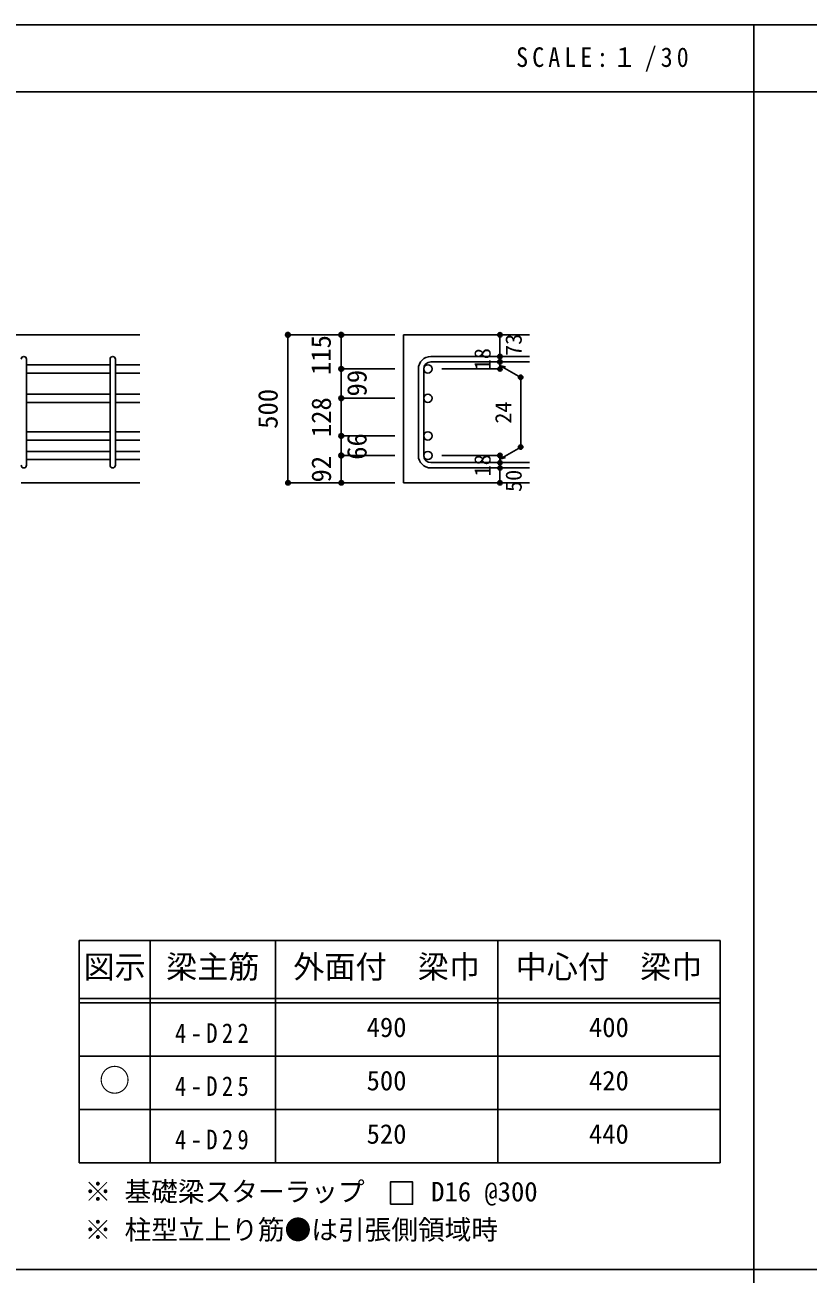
# Model space of a CAD drawing. Units: millimetres at full size, sheet at 1:30, with parts at other scales. Extents: x -5973 to 5954, y -4195 to 4201.
# Drawn here: x -3583 to -942, y -15 to 4201 of the extents above; entities that cross this region are included whole.
import ezdxf
from ezdxf.enums import TextEntityAlignment as Align

# ---------------------------------------------------------------- set-up
doc = ezdxf.new("R2010")
doc.units = ezdxf.units.MM
doc.header["$LTSCALE"] = 30
doc.header["$PDMODE"] = 32
doc.header["$PDSIZE"] = 15
for name, color, linetype in [('0-1_躯体線', 2, 'Continuous'), ('0-5_基礎梁筋', 7, 'Continuous'), ('0-6_スタラップ筋', 7, 'Continuous'), ('0-D_寸法', 4, 'Continuous'), ('6-7_文字', 7, 'Continuous'), ('6-E_枠', 7, 'Continuous'), ('F-0_枠', 6, 'Continuous')]:
    doc.layers.add(name, color=color, linetype=linetype)
doc.styles.add('ＭＳ ゴシック', font='')
doc.styles.get('ＭＳ ゴシック').set_extended_font_data('MS Gothic')

msp = doc.modelspace()

# ---------------------------------------------------------------- linework, layer by layer
at = {"layer": '0-1_躯体線'}
for p, q in [((-3195.8, 3156.03), (-4995.8, 3156.03)), ((-1880.8, 3156.03), (-2305.8, 3156.03)), ((-2305.8, 3156.03), (-2305.8, 2657.03)), ((-3595.8, 2657.03), (-3195.8, 2657.03)), ((-1880.8, 2657.03), (-2305.8, 2657.03))]:
    msp.add_line(p, q, dxfattribs=at)
at = {"layer": '0-5_基礎梁筋'}
for p, q in [((-3577.8, 3055.1), (-3295.8, 3055.1)), ((-3277.8, 3055.1), (-3195.8, 3055.1)), ((-3577.8, 3027.1), (-3295.8, 3027.1)), ((-3277.8, 3027.1), (-3195.8, 3027.1)), ((-3577.8, 2956.03), (-3295.8, 2956.03)), ((-3277.8, 2956.03), (-3195.8, 2956.03)), ((-3577.8, 2928.03), (-3295.8, 2928.03)), ((-3277.8, 2928.03), (-3195.8, 2928.03)), ((-3577.8, 2829.03), (-3295.8, 2829.03)), ((-3277.8, 2829.03), (-3195.8, 2829.03)), ((-3577.8, 2801.03), (-3295.8, 2801.03)), ((-3277.8, 2801.03), (-3195.8, 2801.03)), ((-3577.8, 2763.03), (-3295.8, 2763.03)), ((-3277.8, 2763.03), (-3195.8, 2763.03)), ((-3577.8, 2735.03), (-3295.8, 2735.03)), ((-3277.8, 2735.03), (-3195.8, 2735.03))]:
    msp.add_line(p, q, dxfattribs=at)
at = {"layer": '0-5_基礎梁筋', "color": 3}
for centre in [(-2223.8, 3041.1), (-2223.8, 2942.03), (-2223.8, 2815.03), (-2223.8, 2749.03)]:
    msp.add_circle(centre, 14, dxfattribs=at)
at = {"layer": '0-6_スタラップ筋'}
for p, q in [((-2213.8, 3083.1), (-1880.8, 3083.1)), ((-3577.8, 3074.1), (-3577.8, 2716.03)), ((-3295.8, 2716.03), (-3295.8, 3074.1)), ((-3277.8, 3074.1), (-3277.8, 2716.03)), ((-2255.8, 3041.1), (-2255.8, 2749.03)), ((-2237.8, 3041.1), (-2237.8, 2749.03)), ((-2213.8, 3065.1), (-1880.8, 3065.1)), ((-2213.8, 2725.03), (-1880.8, 2725.03)), ((-2213.8, 2707.03), (-1880.8, 2707.03))]:
    msp.add_line(p, q, dxfattribs=at)
for centre, radius, start, end in [((-3586.8, 3074.1), 9, 0, 180), ((-3286.8, 3074.1), 9, 0, 180), ((-2213.8, 3041.1), 42, 90, 180), ((-2213.8, 3041.1), 24, 90, 180), ((-2213.8, 2749.03), 42, 180, 270), ((-2213.8, 2749.03), 24, 180, 270), ((-3586.8, 2716.03), 9, 180, 0), ((-3286.8, 2716.03), 9, 180, 0)]:
    msp.add_arc(centre, radius, start, end, dxfattribs=at)
at = {"layer": '0-D_寸法'}
for p, q in [((-2695.8, 3156.03), (-2515.8, 3156.03)), ((-2695.8, 3156.03), (-2515.8, 3156.03)), ((-2695.8, 3156.03), (-2695.8, 2657.03)), ((-2515.8, 3156.03), (-2335.8, 3156.03)), ((-2515.8, 3156.03), (-2335.8, 3156.03)), ((-1980.8, 3083.1), (-1980.8, 3156.03)), ((-1980.8, 3156.03), (-1980.8, 3083.1)), ((-1980.8, 3065.1), (-1980.8, 3083.1)), ((-2515.8, 3041.1), (-2335.8, 3041.1)), ((-2515.8, 3041.1), (-2335.8, 3041.1)), ((-1980.8, 3041.1), (-2176.89, 3041.1)), ((-1980.8, 3065.1), (-1980.8, 3041.1)), ((-1980.8, 3053.1), (-1910.74, 3012.65)), ((-1980.8, 3053.1), (-1961.48, 3047.93)), ((-1910.74, 3012.65), (-1910.74, 2777.48)), ((-2515.8, 2944.53), (-2515.8, 2815.03)), ((-2515.8, 2942.03), (-2335.8, 2942.03)), ((-2515.8, 2942.03), (-2335.8, 2942.03)), ((-2515.8, 2815.03), (-2335.8, 2815.03)), ((-2515.8, 2815.03), (-2335.8, 2815.03)), ((-2515.8, 2815.03), (-2515.8, 2749.03)), ((-2515.8, 2749.03), (-2335.8, 2749.03)), ((-2515.8, 2749.03), (-2515.8, 2657.03)), ((-1980.8, 2749.03), (-2176.89, 2749.03)), ((-1980.8, 2737.03), (-1910.74, 2777.48)), ((-1980.8, 2725.03), (-1980.8, 2749.03)), ((-1980.8, 2737.03), (-1961.48, 2742.21)), ((-1980.8, 2707.03), (-1980.8, 2725.03)), ((-1980.8, 2657.03), (-1980.8, 2707.03)), ((-2695.8, 2657.03), (-2515.8, 2657.03)), ((-2515.8, 2657.03), (-2335.8, 2657.03))]:
    msp.add_line(p, q, dxfattribs=at)
msp.add_lwpolyline([(-2515.8, 3156.03), (-2515.8, 3041.1), (-2515.8, 2944.53)], dxfattribs=at)
for centre, radius in [((-2695.8, 3156.03), 8), ((-2695.8, 3156.03), 7.2), ((-2695.8, 3156.03), 6.4), ((-2515.8, 3156.03), 8), ((-2515.8, 3156.03), 7.2), ((-2515.8, 3156.03), 6.4), ((-2695.8, 3156.03), 5.6), ((-2695.8, 3156.03), 4.8), ((-2695.8, 3156.03), 4), ((-2695.8, 3156.03), 3.2), ((-2695.8, 3156.03), 2.4), ((-2695.8, 3156.03), 1.6), ((-2695.8, 3156.03), 0.8), ((-2515.8, 3156.03), 5.6), ((-2515.8, 3156.03), 4.8), ((-2515.8, 3156.03), 4), ((-2515.8, 3156.03), 3.2), ((-2515.8, 3156.03), 2.4), ((-2515.8, 3156.03), 1.6), ((-2515.8, 3156.03), 0.8), ((-1980.8, 3156.03), 4), ((-1980.8, 3156.03), 3.6), ((-1980.8, 3156.03), 3.2), ((-1980.8, 3156.03), 2.8), ((-1980.8, 3156.03), 2.4), ((-1980.8, 3156.03), 2), ((-1980.8, 3156.03), 1.6), ((-1980.8, 3156.03), 1.2), ((-1980.8, 3156.03), 0.8), ((-1980.8, 3156.03), 0.4), ((-1980.8, 3083.1), 4), ((-1980.8, 3083.1), 3.6), ((-1980.8, 3083.1), 3.2), ((-1980.8, 3083.1), 2.8), ((-1980.8, 3083.1), 2.4), ((-1980.8, 3083.1), 2), ((-1980.8, 3083.1), 1.6), ((-1980.8, 3083.1), 1.2), ((-1980.8, 3083.1), 0.8), ((-1980.8, 3083.1), 0.4), ((-2515.8, 3041.1), 8), ((-2515.8, 3041.1), 7.2), ((-2515.8, 3041.1), 6.4), ((-2515.8, 3041.1), 5.6), ((-2515.8, 3041.1), 4.8), ((-2515.8, 3041.1), 4), ((-2515.8, 3041.1), 3.2), ((-2515.8, 3041.1), 2.4), ((-2515.8, 3041.1), 1.6), ((-2515.8, 3041.1), 0.8), ((-1980.8, 3065.1), 4), ((-1980.8, 3041.1), 4), ((-1980.8, 3065.1), 3.6), ((-1980.8, 3041.1), 3.6), ((-1980.8, 3065.1), 3.2), ((-1980.8, 3041.1), 3.2), ((-1980.8, 3065.1), 2.8), ((-1980.8, 3041.1), 2.8), ((-1980.8, 3065.1), 2.4), ((-1980.8, 3041.1), 2.4), ((-1980.8, 3065.1), 2), ((-1980.8, 3041.1), 2), ((-1980.8, 3065.1), 1.6), ((-1980.8, 3041.1), 1.6), ((-1980.8, 3065.1), 1.2), ((-1980.8, 3041.1), 1.2), ((-1980.8, 3065.1), 0.8), ((-1980.8, 3041.1), 0.8), ((-1980.8, 3065.1), 0.4), ((-1980.8, 3041.1), 0.4), ((-1910.74, 3012.65), 4), ((-1910.74, 3012.65), 3.6), ((-1910.74, 3012.65), 3.2), ((-1910.74, 3012.65), 2.8), ((-1910.74, 3012.65), 2.4), ((-1910.74, 3012.65), 2), ((-1910.74, 3012.65), 1.6), ((-1910.74, 3012.65), 1.2), ((-1910.74, 3012.65), 0.8), ((-1910.74, 3012.65), 0.4), ((-2515.8, 2942.03), 8), ((-2515.8, 2942.03), 7.2), ((-2515.8, 2942.03), 6.4), ((-2515.8, 2942.03), 5.6), ((-2515.8, 2942.03), 4.8), ((-2515.8, 2942.03), 4), ((-2515.8, 2942.03), 3.2), ((-2515.8, 2942.03), 2.4), ((-2515.8, 2942.03), 1.6), ((-2515.8, 2942.03), 0.8), ((-2515.8, 2815.03), 8), ((-2515.8, 2815.03), 7.2), ((-2515.8, 2815.03), 6.4), ((-2515.8, 2815.03), 5.6), ((-2515.8, 2815.03), 4.8), ((-2515.8, 2815.03), 4), ((-2515.8, 2815.03), 3.2), ((-2515.8, 2815.03), 2.4), ((-2515.8, 2815.03), 1.6), ((-2515.8, 2815.03), 0.8), ((-2515.8, 2749.03), 8), ((-2515.8, 2749.03), 7.2), ((-2515.8, 2749.03), 6.4), ((-2515.8, 2749.03), 5.6), ((-2515.8, 2749.03), 4.8), ((-2515.8, 2749.03), 4), ((-2515.8, 2749.03), 3.2), ((-2515.8, 2749.03), 2.4), ((-2515.8, 2749.03), 1.6), ((-2515.8, 2749.03), 0.8), ((-1980.8, 2749.03), 4), ((-1980.8, 2749.03), 3.6), ((-1980.8, 2749.03), 3.2), ((-1980.8, 2749.03), 2.8), ((-1980.8, 2749.03), 2.4), ((-1980.8, 2749.03), 2), ((-1980.8, 2749.03), 1.6), ((-1980.8, 2749.03), 1.2), ((-1980.8, 2749.03), 0.8), ((-1980.8, 2749.03), 0.4), ((-1910.74, 2777.48), 4), ((-1910.74, 2777.48), 3.6), ((-1910.74, 2777.48), 3.2), ((-1910.74, 2777.48), 2.8), ((-1910.74, 2777.48), 2.4), ((-1910.74, 2777.48), 2), ((-1910.74, 2777.48), 1.6), ((-1910.74, 2777.48), 1.2), ((-1910.74, 2777.48), 0.8), ((-1910.74, 2777.48), 0.4), ((-1980.8, 2725.03), 4), ((-1980.8, 2707.03), 4), ((-1980.8, 2725.03), 3.6), ((-1980.8, 2707.03), 3.6), ((-1980.8, 2725.03), 3.2), ((-1980.8, 2707.03), 3.2), ((-1980.8, 2725.03), 2.8), ((-1980.8, 2707.03), 2.8), ((-1980.8, 2725.03), 2.4), ((-1980.8, 2707.03), 2.4), ((-1980.8, 2725.03), 2), ((-1980.8, 2707.03), 2), ((-1980.8, 2725.03), 1.6), ((-1980.8, 2707.03), 1.6), ((-1980.8, 2725.03), 1.2), ((-1980.8, 2707.03), 1.2), ((-1980.8, 2725.03), 0.8), ((-1980.8, 2707.03), 0.8), ((-1980.8, 2725.03), 0.4), ((-1980.8, 2707.03), 0.4), ((-2695.8, 2657.03), 7.2), ((-2695.8, 2657.03), 6.4), ((-2695.8, 2657.03), 5.6), ((-2695.8, 2657.03), 4.8), ((-2695.8, 2657.03), 4), ((-2695.8, 2657.03), 3.2), ((-2695.8, 2657.03), 2.4), ((-2695.8, 2657.03), 1.6), ((-2695.8, 2657.03), 0.8), ((-2515.8, 2657.03), 7.2), ((-2515.8, 2657.03), 6.4), ((-2515.8, 2657.03), 5.6), ((-2515.8, 2657.03), 4.8), ((-2515.8, 2657.03), 4), ((-2515.8, 2657.03), 3.2), ((-2515.8, 2657.03), 2.4), ((-2515.8, 2657.03), 1.6), ((-2515.8, 2657.03), 0.8), ((-1980.8, 2657.03), 4), ((-1980.8, 2657.03), 3.6), ((-1980.8, 2657.03), 3.2), ((-1980.8, 2657.03), 2.8), ((-1980.8, 2657.03), 2.4), ((-1980.8, 2657.03), 2), ((-1980.8, 2657.03), 1.6), ((-1980.8, 2657.03), 1.2), ((-1980.8, 2657.03), 0.8), ((-1980.8, 2657.03), 0.4)]:
    msp.add_circle(centre, radius, dxfattribs=at)
at = {"layer": '0-D_寸法', "color": 7}
for p in [(-2695.8, 3156.03), (-2695.8, 3156.03), (-2515.8, 3156.03), (-1980.8, 3156.03), (-1980.8, 3083.1), (-2515.8, 3041.1), (-1980.8, 3065.1), (-1980.8, 3041.1), (-1910.74, 3012.65), (-2515.8, 2942.03), (-2515.8, 2815.03), (-1910.74, 2777.48), (-2515.8, 2749.03), (-2515.8, 2749.03), (-1980.8, 2749.03), (-1980.8, 2749.03), (-1980.8, 2725.03), (-1980.8, 2707.03), (-2695.8, 2657.03), (-2695.8, 2657.03), (-2515.8, 2657.03), (-1980.8, 2657.03)]:
    msp.add_point(p, dxfattribs=at)
at = {"layer": '6-7_文字'}
msp.add_lwpolyline([(-2350.44, 223.52), (-2275.44, 223.52), (-2275.44, 298.52), (-2350.44, 298.52)], close=True, dxfattribs=at)
at = {"layer": '6-E_枠', "color": 3}
for p, q in [((-3400.52, 1112.77), (-3400.52, 362.77)), ((-3400.52, 1112.77), (-1238, 1112.77)), ((-1238, 1112.77), (-1238, 362.77)), ((-3400.52, 362.77), (-1238, 362.77))]:
    msp.add_line(p, q, dxfattribs=at)
at = {"layer": '6-E_枠'}
for p, q in [((-3160.52, 1112.77), (-3160.52, 362.77)), ((-2738, 1112.77), (-2738, 362.77)), ((-1988, 1112.77), (-1988, 362.77)), ((-3400.52, 917.77), (-1238, 917.77)), ((-3400.52, 902.77), (-1238, 902.77)), ((-3400.52, 722.77), (-1238, 722.77)), ((-3400.52, 542.77), (-1238, 542.77))]:
    msp.add_line(p, q, dxfattribs=at)
at = {"layer": 'F-0_枠'}
msp.add_line((-5972.88, 4201.15), (5954.1, 4201.15), dxfattribs=at)
at = {"layer": 'F-0_枠', "color": 2}
for p, q in [((-1124.64, 4201.15), (-1124.64, -4195.24)), ((-5972.88, 3976.15), (3723.6, 3976.15)), ((3723.6, 2.95), (-5972.88, 2.95))]:
    msp.add_line(p, q, dxfattribs=at)

# ---------------------------------------------------------------- texts
at = {"layer": '0-D_寸法', "style": 'ＭＳ ゴシック'}
for s, height, p in [('115', 65.98, (-2531.49, 3020.39)), ('73', 54.99, (-1890.8, 3084.83)), ('18', 54.99, (-1995.8, 3036.6)), ('99', 65.98, (-2410.62, 2948.1)), ('500', 65.98, (-2710.8, 2839.03)), ('128', 65.98, (-2530.8, 2811.03)), ('24', 54.99, (-1925.74, 2856.32)), ('66', 65.98, (-2410.8, 2734.53)), ('92', 65.98, (-2530.8, 2658.03)), ('18', 54.99, (-1995.8, 2678.53)), ('50', 54.99, (-1890.8, 2626.03))]:
    msp.add_text(s, height=height, rotation=90, dxfattribs=at).set_placement(p, align=Align.BOTTOM_LEFT)
at = {"layer": '6-7_文字', "color": 2, "style": 'ＭＳ ゴシック'}
for s, p in [('図示', (-3385.52, 962.77)), ('梁主筋', (-3106.76, 962.77)), ('外面付\u3000梁巾', (-2678, 962.77)), ('中心付\u3000梁巾', (-1928, 962.77)), ('○', (-3333.02, 580.27))]:
    msp.add_text(s, height=76.98, dxfattribs=at).set_placement(p, align=Align.BOTTOM_LEFT)
at = {"layer": '6-7_文字', "style": 'ＭＳ ゴシック'}
for s, p in [('490', (-2430.5, 767.77)), ('400', (-1680.5, 767.77)), ('500', (-2430.5, 587.77)), ('420', (-1680.5, 587.77)), ('520', (-2430.5, 407.77)), ('440', (-1680.5, 407.77)), ('※ 基礎梁スターラップ     D16 @300', (-3381.96, 213.19)), ('※ 柱型立上り筋●は引張側領域時', (-3381.96, 84.68))]:
    msp.add_text(s, height=65.98, dxfattribs=at).set_placement(p, align=Align.BOTTOM_LEFT)
at = {"layer": '6-7_文字', "color": 2, "insert": (-1925.98, 4043.65), "char_height": 65.98, "attachment_point": 7, "style": 'ＭＳ ゴシック'}
msp.add_mtext('\\T1.34;\\W0.9;SCALE:１/30', dxfattribs=at)
at = {"layer": '6-7_文字', "char_height": 65.98, "attachment_point": 7, "style": 'ＭＳ ゴシック'}
for s, insert in [('\\T1.38;\\W0.85;4-D22', (-3076.76, 767.77)), ('\\T1.38;\\W0.85;4-D25', (-3076.76, 587.77)), ('\\T1.38;\\W0.85;4-D29', (-3076.76, 407.77))]:
    msp.add_mtext(s, dxfattribs=dict(at, insert=insert))

doc.saveas('drawing.dxf')
